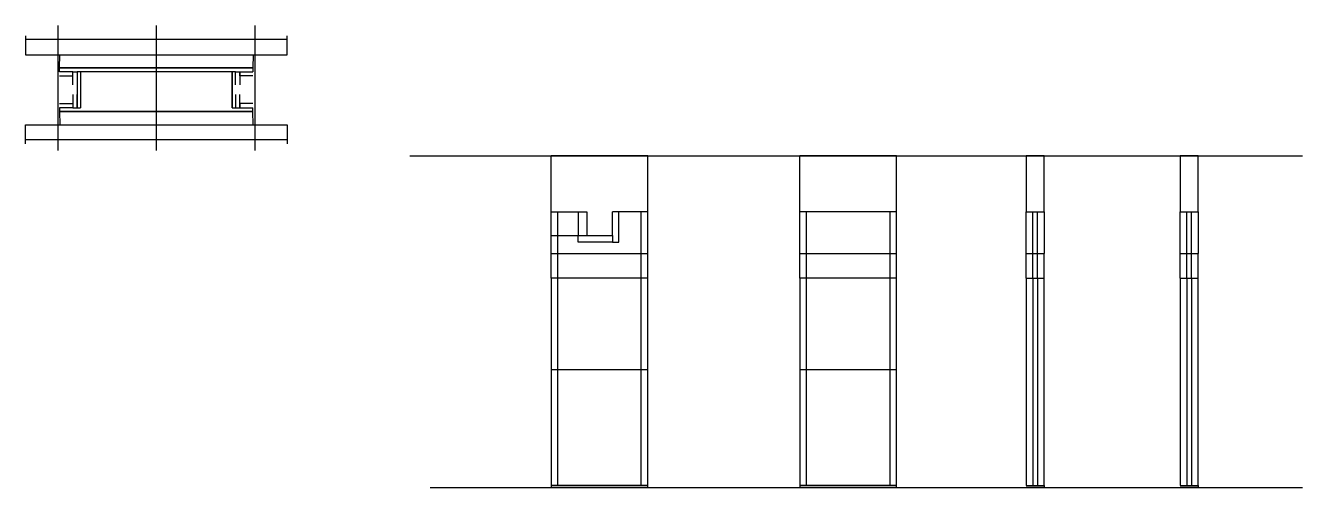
# Model space of a CAD drawing. Header units: metres. Extents: x 2846 to 4193, y 11245 to 11733.
import ezdxf

# ---------------------------------------------------------------- set-up
doc = ezdxf.new("R2010")
doc.units = ezdxf.units.M
for name, color, linetype in [('CHAPA', 7, 'Continuous'), ('COTA', 7, 'Continuous'), ('Hachura', 7, 'Continuous'), ('Madeira', 7, 'Continuous'), ('Nível', 7, 'Continuous'), ('Painéis', 7, 'Continuous'), ('Perfil Metálico', 7, 'Continuous'), ('SARR_2.2x7', 7, 'Continuous'), ('SARRAFO', 7, 'Continuous')]:
    doc.layers.add(name, color=color, linetype=linetype)

msp = doc.modelspace()

# ---------------------------------------------------------------- linework, layer by layer
at = {"layer": 'CHAPA', "color": 7, "lineweight": 25}
for points in [[(2881.8, 11684), (2881.8, 11688), (3085.8, 11688), (3085.8, 11684)], [(2881.8, 11684), (2881.8, 11688), (3085.8, 11688), (3085.8, 11684)], [(2903.8, 11684), (2900.2, 11684), (2900.2, 11646), (2903.8, 11646)], [(2903.8, 11684), (2900.2, 11684), (2900.2, 11646), (2903.8, 11646)], [(3067.4, 11684), (3063.8, 11684), (3063.8, 11646), (3067.4, 11646)], [(3067.4, 11684), (3063.8, 11684), (3063.8, 11646), (3067.4, 11646)], [(2881.8, 11646), (2881.8, 11642), (3085.8, 11642), (3085.8, 11646)], [(2881.8, 11646), (2881.8, 11642), (3085.8, 11642), (3085.8, 11646)]]:
    msp.add_lwpolyline(points, dxfattribs=at)
at = {"layer": 'COTA', "color": 7, "lineweight": 25}
for p, q in [((3502.5, 11595.3), (3400.5, 11595.3)), ((3400.5, 11536.3), (3400.5, 11595.3)), ((3502.5, 11536.3), (3502.5, 11595.3)), ((3663, 11536.3), (3663, 11595.3)), ((3765, 11595.3), (3663, 11595.3)), ((3765, 11536.3), (3765, 11595.3))]:
    msp.add_line(p, q, dxfattribs=at)
for points in [[(3920.7, 11536.3), (3920.7, 11595.3), (3901.7, 11595.3), (3901.7, 11536.3)], [(4083.2, 11536.3), (4083.2, 11595.3), (4064.2, 11595.3), (4064.2, 11536.3)]]:
    msp.add_lwpolyline(points, dxfattribs=at)
at = {"layer": 'Hachura', "color": 7, "lineweight": 25}
for p, q in [((2879.8, 11732.8), (2879.8, 11601)), ((2983.8, 11732.8), (2983.8, 11601)), ((3087.8, 11732.8), (3087.8, 11601))]:
    msp.add_line(p, q, dxfattribs=at)
at = {"layer": 'Madeira', "color": 7, "lineweight": 25}
for points in [[(3085.9, 11702), (3085.8, 11688), (2881.8, 11688), (2881.9, 11702)], [(3085.9, 11627.9), (3085.8, 11641.9), (2881.8, 11641.9), (2881.9, 11627.9)]]:
    msp.add_lwpolyline(points, dxfattribs=at)
at = {"layer": 'Nível', "color": 7, "lineweight": 25}
for p, q in [((3251.2, 11595.3), (4193.2, 11595.3)), ((3272.8, 11245.3), (4193.2, 11245.3))]:
    msp.add_line(p, q, dxfattribs=at)
at = {"layer": 'Painéis', "color": 7, "lineweight": 25}
for p, q in [((3400.5, 11492.3), (3400.5, 11536.3)), ((3400.5, 11536.3), (3438, 11536.3)), ((3438, 11536.3), (3438, 11511.3)), ((3465, 11511.3), (3465, 11536.3)), ((3502.5, 11536.3), (3465, 11536.3)), ((3502.5, 11492.3), (3502.5, 11536.3)), ((3765, 11536.3), (3663, 11536.3)), ((3663, 11492.3), (3663, 11536.3)), ((3765, 11492.3), (3765, 11536.3)), ((3901.7, 11492.3), (3901.7, 11536.3)), ((3901.7, 11536.3), (3920.7, 11536.3)), ((3920.7, 11536.3), (3920.7, 11492.3)), ((4064.2, 11492.3), (4064.2, 11536.3)), ((4064.2, 11536.3), (4083.2, 11536.3)), ((4083.2, 11536.3), (4083.2, 11492.3)), ((3400.5, 11511.3), (3465, 11511.3)), ((3400.5, 11492.3), (3502.5, 11492.3)), ((3400.5, 11466.3), (3400.5, 11492.3)), ((3502.5, 11466.3), (3502.5, 11492.3)), ((3663, 11492.3), (3765, 11492.3)), ((3663, 11466.3), (3663, 11492.3)), ((3765, 11466.3), (3765, 11492.3)), ((3901.7, 11492.3), (3920.7, 11492.3)), ((3901.7, 11466.3), (3901.7, 11492.3)), ((3920.7, 11466.3), (3920.7, 11492.3)), ((4064.2, 11492.3), (4083.2, 11492.3)), ((4064.2, 11466.3), (4064.2, 11492.3)), ((4083.2, 11466.3), (4083.2, 11492.3)), ((3400.5, 11466.3), (3400.5, 11369.3)), ((3502.5, 11466.3), (3400.5, 11466.3)), ((3502.5, 11369.3), (3502.5, 11466.3)), ((3663, 11466.3), (3663, 11369.3)), ((3765, 11466.3), (3663, 11466.3)), ((3765, 11369.3), (3765, 11466.3)), ((3901.7, 11466.3), (3901.7, 11247.3)), ((3901.7, 11466.3), (3920.7, 11466.3)), ((3920.7, 11247.3), (3920.7, 11466.3)), ((4064.2, 11466.3), (4064.2, 11247.3)), ((4064.2, 11466.3), (4083.2, 11466.3)), ((4083.2, 11247.3), (4083.2, 11466.3)), ((3400.5, 11369.3), (3400.5, 11245.3)), ((3502.5, 11369.3), (3400.5, 11369.3)), ((3502.5, 11245.3), (3502.5, 11369.3)), ((3663, 11369.3), (3663, 11245.3)), ((3765, 11369.3), (3663, 11369.3)), ((3765, 11245.3), (3765, 11369.3)), ((3400.5, 11247.3), (3502.5, 11247.3)), ((3663, 11247.3), (3765, 11247.3)), ((3901.7, 11247.3), (3920.7, 11247.3)), ((4064.2, 11247.3), (4083.2, 11247.3))]:
    msp.add_line(p, q, dxfattribs=at)
for points in [[(3063.8, 11646), (3063.8, 11684), (2903.8, 11684), (2903.8, 11646)], [(3502.5, 11247.3), (3400.5, 11247.3), (3400.5, 11245.3), (3502.5, 11245.3)], [(3765, 11247.3), (3663, 11247.3), (3663, 11245.3), (3765, 11245.3)], [(3901.7, 11247.3), (3920.7, 11247.3), (3920.7, 11245.3), (3901.7, 11245.3)], [(4064.2, 11247.3), (4083.2, 11247.3), (4083.2, 11245.3), (4064.2, 11245.3)]]:
    msp.add_lwpolyline(points, dxfattribs=at)
at = {"layer": 'Perfil Metálico', "color": 7, "lineweight": 25}
for points in [[(2845.8, 11722), (2845.8, 11702), (3121.8, 11702), (3121.8, 11722)], [(3121.8, 11706), (3121.8, 11718), (2845.8, 11718), (2845.8, 11706)], [(2845.8, 11608), (2845.8, 11628), (3121.8, 11628), (3121.8, 11608)], [(3121.8, 11624), (3121.8, 11612), (2845.8, 11612), (2845.8, 11624)]]:
    msp.add_lwpolyline(points, dxfattribs=at)
at = {"layer": 'SARR_2.2x7', "color": 7, "lineweight": 25}
for p, q in [((3407.5, 11511.3), (3407.5, 11536.3)), ((3428.9, 11536.3), (3428.9, 11511.3)), ((3472, 11504.3), (3472, 11536.3)), ((3495.5, 11492.3), (3495.5, 11536.3)), ((3670, 11492.3), (3670, 11536.3)), ((3758, 11492.3), (3758, 11536.3)), ((3908.7, 11492.3), (3908.7, 11536.3)), ((3913.7, 11492.3), (3913.7, 11536.3)), ((4071.2, 11492.3), (4071.2, 11536.3)), ((4076.2, 11492.3), (4076.2, 11536.3)), ((3407.5, 11492.3), (3407.5, 11511.3)), ((3428.9, 11504.3), (3428.9, 11511.3)), ((3465, 11511.3), (3465, 11504.3)), ((3465, 11504.3), (3428.9, 11504.3)), ((3465, 11504.3), (3472, 11504.3)), ((3407.5, 11466.3), (3407.5, 11492.3)), ((3495.5, 11466.3), (3495.5, 11492.3)), ((3670, 11466.3), (3670, 11492.3)), ((3758, 11466.3), (3758, 11492.3)), ((3908.7, 11466.3), (3908.7, 11492.3)), ((3913.6, 11466.3), (3913.6, 11492.3)), ((4071.1, 11466.3), (4071.1, 11492.3)), ((4076.1, 11466.3), (4076.1, 11492.3)), ((3407.5, 11369.3), (3407.5, 11466.3)), ((3495.5, 11369.3), (3495.5, 11466.3)), ((3670, 11369.3), (3670, 11466.3)), ((3758, 11369.3), (3758, 11466.3)), ((3908.7, 11466.3), (3908.7, 11247.3)), ((3913.7, 11466.3), (3913.7, 11247.3)), ((4071.2, 11466.3), (4071.2, 11247.3)), ((4076.2, 11466.3), (4076.2, 11247.3)), ((3407.5, 11247.3), (3407.5, 11369.3)), ((3495.5, 11247.3), (3495.5, 11369.3)), ((3670, 11247.3), (3670, 11369.3)), ((3758, 11247.3), (3758, 11369.3)), ((3407.5, 11247.3), (3407.5, 11247.3)), ((3495.5, 11247.3), (3495.5, 11247.3)), ((3670, 11247.3), (3670, 11247.3)), ((3758, 11247.3), (3758, 11247.3))]:
    msp.add_line(p, q, dxfattribs=at)
at = {"layer": 'SARRAFO', "color": 7, "lineweight": 25}
for points in [[(2881.8, 11679.6), (2895.8, 11679.6), (2895.8, 11684), (2881.8, 11684)], [(2895.8, 11670), (2895.8, 11684), (2900.2, 11684), (2900.2, 11670)], [(3067.4, 11670), (3067.4, 11684), (3071.8, 11684), (3071.8, 11670)], [(3085.8, 11679.6), (3071.8, 11679.6), (3071.8, 11684), (3085.8, 11684)], [(2895.8, 11660), (2895.8, 11646), (2900.2, 11646), (2900.2, 11660)], [(3067.4, 11660), (3067.4, 11646), (3071.8, 11646), (3071.8, 11660)], [(2881.8, 11650.4), (2895.8, 11650.4), (2895.8, 11646), (2881.8, 11646)], [(3085.8, 11650.4), (3071.8, 11650.4), (3071.8, 11646), (3085.8, 11646)]]:
    msp.add_lwpolyline(points, dxfattribs=at)

doc.saveas('drawing.dxf')
